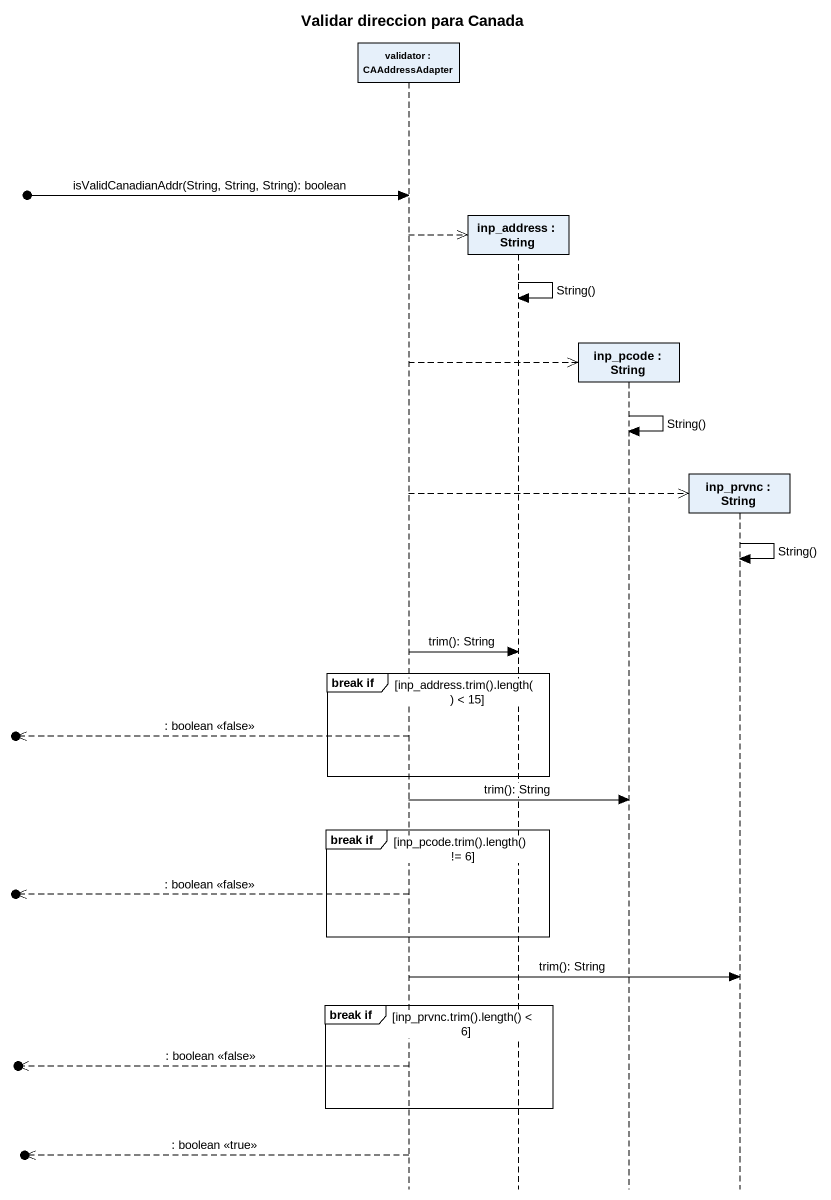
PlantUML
@startuml
title Validar direccion para Canada
hide footbox
participant "validator : CAAddressAdapter" as validator
participant "inp_address : String" as inp_address
participant "inp_pcode : String" as inp_pcode
participant "inp_prvnc : String" as inp_prvnc

[o-> validator : isValidCanadianAddr(String, String, String): boolean
validator -->> inp_address **
inp_address -> inp_address : String()
validator -->> inp_pcode **
inp_pcode -> inp_pcode : String()
validator -->> inp_prvnc **
inp_prvnc -> inp_prvnc : String()
validator -> inp_address : trim(): String
group break if [inp_address.trim().length() < 15]
  [o<<-- validator : : boolean <<false>>
end
validator -> inp_pcode : trim(): String
group break if [inp_pcode.trim().length() != 6]
  [o<<-- validator : : boolean <<false>>
end
validator -> inp_prvnc : trim(): String
group break if [inp_prvnc.trim().length() < 6]
  [o<<-- validator : : boolean <<false>>
end
[o<<-- validator : : boolean <<true>>
@enduml
